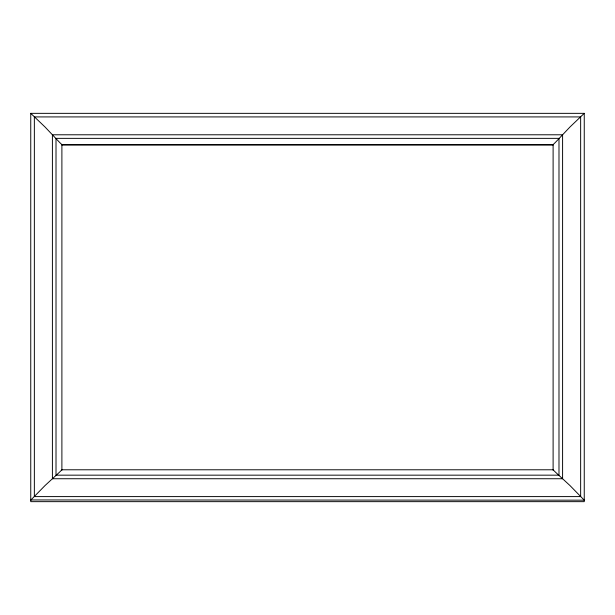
<?xml version="1.0" encoding="UTF-8"?>
<svg xmlns="http://www.w3.org/2000/svg" width="615" height="615" viewBox="0 0 615 615"><rect width="100%" height="100%" fill="white"/><g stroke="black" fill="none" stroke-linecap="round" stroke-linejoin="round"><path stroke-width="0.92" d="M30.75 113.345L45.033 127.005L59.401 142.188A8.418 0.838 45.3 0 0 61.292 144.048L61.892 144.617L553.108 144.617L553.708 144.048A8.418 0.838 -45.3 0 0 555.599 142.188L569.967 127.005L584.25 113.345L584.25 501.655L30.75 501.655L30.75 113.345L584.25 113.345M61.892 145.032L553.108 145.032M553.108 144.617L553.108 470.198M61.892 144.617L61.892 470.198M30.935 499.949L584.25 500.172L569.967 485.55L555.599 472.289A8.418 0.838 45.3 0 1 553.708 470.406L553.108 469.783L61.892 469.783L61.292 470.406A8.418 0.838 -45.3 0 1 59.401 472.289L45.033 485.55L30.935 499.949M580.645 116.919L34.355 116.919L34.355 496.597L580.645 496.597L580.645 116.919M562.594 134.785L52.406 134.785L52.406 478.739L562.594 478.739L562.594 134.785M558.989 138.36L56.011 138.36L56.011 475.164L558.989 475.164L558.989 138.36"/></g></svg>
